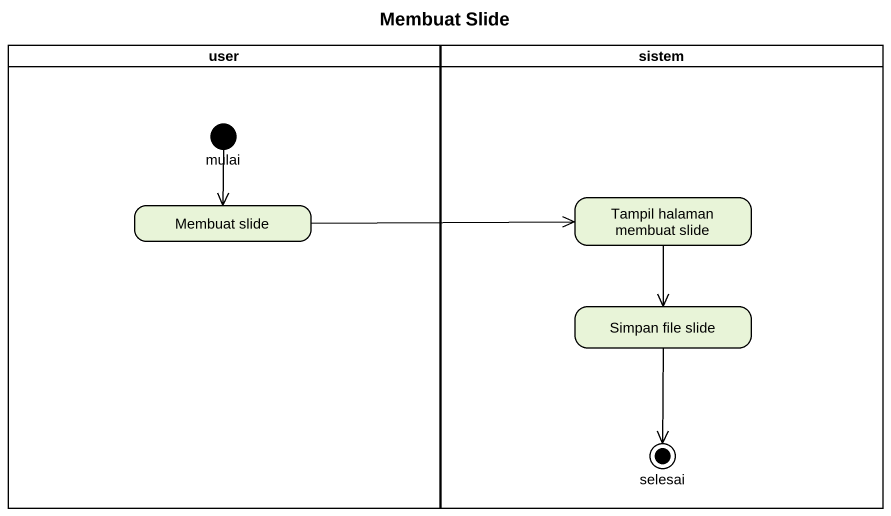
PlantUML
@startuml
title Membuat Slide
hide empty description
state user <<partition>> {
  state mulai <<start>>
  state "Membuat slide" as Membuat_slide
}
state sistem <<partition>> {
  state "Tampil halaman membuat slide" as Tampil_halaman_membuat_slide
  state "Simpan file slide" as Simpan_file_slide
  state selesai <<end>>
}
mulai --> Membuat_slide
Tampil_halaman_membuat_slide --> Simpan_file_slide
Membuat_slide -right-> Tampil_halaman_membuat_slide
Simpan_file_slide --> selesai
@enduml
